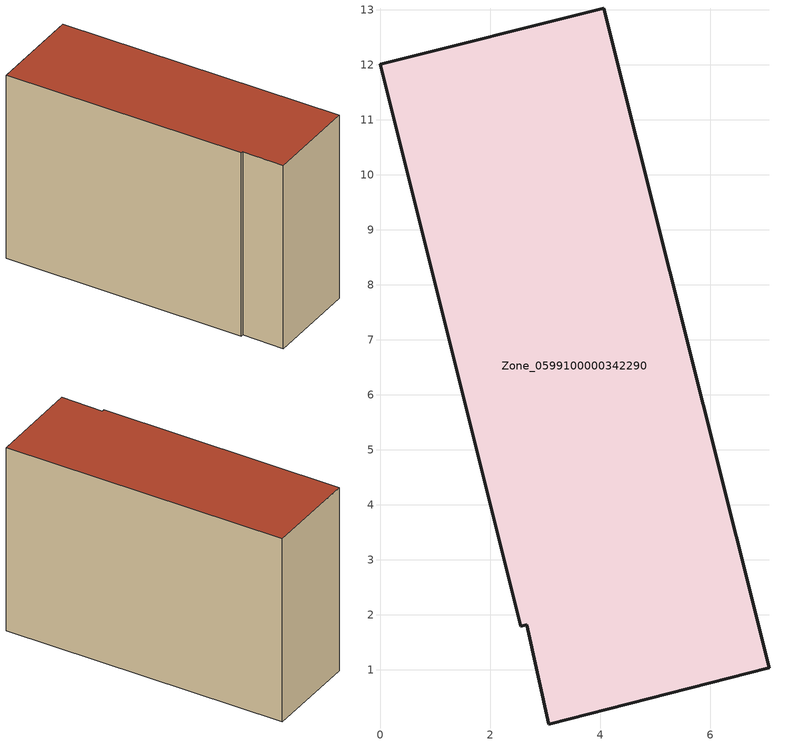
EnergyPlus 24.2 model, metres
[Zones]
Zone_0599100000342290
 floor ground (C_G): 3.07,0.02 2.67,1.82 2.56,1.79 0,12.01 4.07,13.03 7.08,1.04 z0
 wall outside (C_F): 7.08,1.04 4.07,13.03 0,12.01 2.56,1.79 2.67,1.82 3.07,0.02 7.08,1.04 z0:8.38
 roof outside (C_R): 2.67,1.82 3.07,0.02 7.08,1.04 4.07,13.03 0,12.01 2.56,1.79 z8.38
[BUILDING]
Pand.0599100000342290: North Axis=0; Terrain=City; Loads Convergence Tolerance Value=0.04; Temperature Convergence Tolerance Value=0.4; Solar Distribution=FullExterior; Maximum Number of Warmup Days=25; Minimum Number of Warmup Days=1
[Site:Location]
Rotterdam.The.Hague.AP_ZH_NLD Design_Conditions: Latitude=51.96; Longitude=4.45; Time Zone=1; Elevation=-4.5
[SITE:GROUNDTEMPERATURE:BUILDINGSURFACE]
18, 18, 18, 18, 18, 18, 18, 18, 18, 18, 18, 18
[MATERIAL] Thermal Absorptance=0.9; Solar Absorptance=0.7; Visible Absorptance=0.7
Name | Roughness | Thickness | Conductivity | Density | Specific Heat
G.TI.1992-2005 | MediumSmooth | 0.15 | 0.06 | 540 | 1210
F.TI.1992-2005 | Rough | 0.3 | 0.12 | 1920 | 840
R.TI.1992-2005 | MediumRough | 0.2 | 0.08 | 1500 | 1000
[CONSTRUCTION]
C_G: G.TI.1992-2005
C_F: F.TI.1992-2005
C_R: R.TI.1992-2005
[ZONE]
Zone_0599100000342290: Type=1; Multiplier=1; Ceiling Height=Autocalculate; Volume=Autocalculate; Floor Area=autocalculate; Part of Total Floor Area=Yes
[ZONEINFILTRATION:DESIGNFLOWRATE]
Infil_Zone_0599100000342290: Zone or ZoneList or Space or SpaceList=Zone_0599100000342290; Schedule=AlwaysOn; Design Flow Rate Calculation Method=Flow/Area; Flow Rate per Floor Area=0.0015; Constant Term Coefficient=1; Temperature Term Coefficient=0; Velocity Term Coefficient=0; Velocity Squared Term Coefficient=0
[HVACTEMPLATE:ZONE:IDEALLOADSAIRSYSTEM]
Zone_0599100000342290: Maximum Heating Supply Air Temperature=50; Minimum Cooling Supply Air Temperature=13; Maximum Heating Supply Air Humidity Ratio=0.0156; Minimum Cooling Supply Air Humidity Ratio=0.0077; Heating Limit=NoLimit; Cooling Limit=NoLimit; Dehumidification Control Type=ConstantSensibleHeatRatio; Cooling Sensible Heat Ratio=0.7; Dehumidification Setpoint=60; Humidification Control Type=None; Humidification Setpoint=30; Outdoor Air Method=None; Outdoor Air Flow Rate per Person=0.00944; Outdoor Air Flow Rate per Zone Floor Area=0; Outdoor Air Flow Rate per Zone=0; Demand Controlled Ventilation Type=None; Outdoor Air Economizer Type=NoEconomizer; Heat Recovery Type=None; Sensible Heat Recovery Effectiveness=0.7; Latent Heat Recovery Effectiveness=0.65
[ZONECONTROL:THERMOSTAT]
ThermostatControl_Zone_0599100000342290: Zone or ZoneList=Zone_0599100000342290; Control Type Schedule=DualSetpointControlType; Control 1=Thermostat_Zone_0599100000342290; Temperature Difference Between Cutout And Setpoint=0
[THERMOSTATSETPOINT:DUALSETPOINT]
Thermostat_Zone_0599100000342290: Heating Setpoint Temperature Schedule=HeatingSetpoint_Zone_0599100000342290; Cooling Setpoint Temperature Schedule=CoolingSetpoint_Zone_0599100000342290
[SCHEDULE:COMPACT]
HeatingSetpoint_Zone_0599100000342290: Through: 12/31, For: AllDays, Until: 24:00, 21
CoolingSetpoint_Zone_0599100000342290: Through: 12/31, For: AllDays, Until: 24:00, 24
DualSetpointControlType: Through: 12/31, For: AllDays, Until: 24:00, 4
AlwaysOn: Through: 12/31, For: AllDays, Until: 24:00, 1
